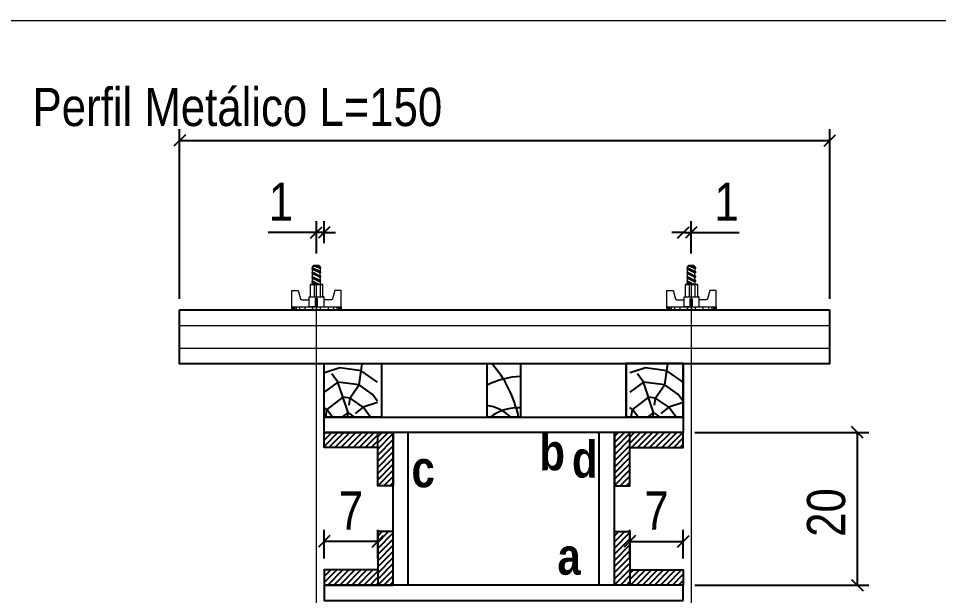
# Model space of a CAD drawing. Extents: x 2282 to 12463, y 760 to 16806.
# Drawn here: x 7827.3 to 8068.3, y 13966.4 to 14117.6 of the extents above; entities that cross this region are included whole.
import ezdxf

# ---------------------------------------------------------------- set-up
doc = ezdxf.new("R2010")
doc.units = 0
for name, color, linetype in [('1-2 PONTALETE', 7, 'Continuous'), ('COTA', 241, 'Continuous'), ('GRAVATA', 2, 'Continuous'), ('NOMENCLATURA', 7, 'Continuous'), ('Painéis', 200, 'Continuous'), ('PONTALETE', 7, 'Continuous'), ('SARRAFO', 251, 'Continuous')]:
    doc.layers.add(name, color=color, linetype=linetype)
doc.layers.add('CARIMBO', color=255, linetype='Continuous', lineweight=9)
doc.layers.add('Hachura', color=251, linetype='Continuous', lineweight=9)
doc.styles.add('COTA TECNICA 2X', font='techl___.ttf', dxfattribs={"height": 10})
doc.styles.add('ROMANC', font='techb___.ttf', dxfattribs={"height": 2.5})
doc.dimstyles.new('SECAO PILAR', dxfattribs={"dimtxt": 10, "dimasz": 3, "dimexe": 3, "dimexo": 3, "dimgap": 3, "dimtad": 1, "dimdec": 1, "dimlfac": 0.5, "dimzin": 12, "dimdsep": 46, "dimtxsty": 'COTA TECNICA 2X', "dimblk1": 'OBLIQUE', "dimblk2": 'OBLIQUE', "dimsah": 1, "dimcen": 0.9, "dimclrd": 256, "dimclre": 256, "dimclrt": 256, "dimadec": 1, "dimazin": 3, "dimtfac": 1, "dimtdec": 1, "dimtmove": 0, "dimatfit": 3, "dimfxl": 1, "dimtolj": 1, "dimtzin": 12, "dimarcsym": 0})

# ---------------------------------------------------------------- blocks, each defined once
blk = doc.blocks.new('_Oblique')
at = {"color": 0, "linetype": 'ByBlock', "lineweight": -2}
blk.add_line((-0.5, -0.5), (0.5, 0.5), dxfattribs=at)
blk = doc.blocks.new('*D273')
at = {"layer": 'COTA', "lineweight": -2, "transparency": 16777216}
for p, q in [((7905.32, 14055.98), (7905.32, 14064.53)), ((7907.38, 14058.69), (7907.38, 14064.53)), ((7905.32, 14061.53), (7892.73, 14061.53)), ((7907.38, 14061.53), (7905.32, 14061.53)), ((7907.38, 14061.53), (7910.38, 14061.53))]:
    blk.add_line(p, q, dxfattribs=at)
at = {"layer": 'Defpoints', "color": 0, "transparency": 16777216}
for p in [(7905.32, 14061.53), (7907.38, 14055.69), (7905.32, 14052.98)]:
    blk.add_point(p, dxfattribs=at)
at = {"layer": 'COTA', "lineweight": -2, "transparency": 16777216, "xscale": 3, "yscale": 3, "zscale": 3}
blk.add_blockref('_Oblique', (7905.32, 14061.53), dxfattribs=at)
at = {"layer": 'COTA', "lineweight": -2, "transparency": 16777216, "xscale": 3, "yscale": 3, "zscale": 3, "rotation": 180}
blk.add_blockref('_Oblique', (7907.38, 14061.53), dxfattribs=at)
at = {"layer": 'COTA', "transparency": 16777216, "insert": (7896.02, 14069.59), "char_height": 10, "attachment_point": 5, "style": 'COTA TECNICA 2X'}
blk.add_mtext('\\A1;1', dxfattribs=at)
blk = doc.blocks.new('*D274')
at = {"layer": 'COTA', "lineweight": -2, "transparency": 16777216}
for p, q in [((8003.49, 14055.98), (8003.49, 14064.53)), ((8001.42, 14061.53), (7998.42, 14061.53)), ((8001.42, 14061.53), (8003.49, 14061.53)), ((8003.49, 14061.53), (8016.07, 14061.53))]:
    blk.add_line(p, q, dxfattribs=at)
at = {"layer": 'Defpoints', "color": 0, "transparency": 16777216}
for p in [(8001.42, 14061.53), (8003.49, 14061.53), (8003.49, 14052.98)]:
    blk.add_point(p, dxfattribs=at)
at = {"layer": 'COTA', "lineweight": -2, "transparency": 16777216, "xscale": 3, "yscale": 3, "zscale": 3}
blk.add_blockref('_Oblique', (8001.42, 14061.53), dxfattribs=at)
at = {"layer": 'COTA', "lineweight": -2, "transparency": 16777216, "xscale": 3, "yscale": 3, "zscale": 3, "rotation": 180}
blk.add_blockref('_Oblique', (8003.49, 14061.53), dxfattribs=at)
at = {"layer": 'COTA', "transparency": 16777216, "insert": (8012.78, 14069.59), "char_height": 10, "attachment_point": 5, "style": 'COTA TECNICA 2X'}
blk.add_mtext('\\A1;1', dxfattribs=at)
blk = doc.blocks.new('*D275')
at = {"layer": 'COTA', "lineweight": -2, "transparency": 16777216}
for p, q in [((7869.52, 14044.18), (7869.52, 14088.61)), ((8039.78, 14044.18), (8039.78, 14088.61)), ((7869.52, 14085.61), (8039.78, 14085.61))]:
    blk.add_line(p, q, dxfattribs=at)
at = {"layer": 'Defpoints', "color": 0, "transparency": 16777216}
for p in [(8039.78, 14085.61), (7869.52, 14041.18), (8039.78, 14041.18)]:
    blk.add_point(p, dxfattribs=at)
at = {"layer": 'COTA', "lineweight": -2, "transparency": 16777216, "xscale": 3, "yscale": 3, "zscale": 3, "rotation": 180}
blk.add_blockref('_Oblique', (7869.52, 14085.61), dxfattribs=at)
at = {"layer": 'COTA', "lineweight": -2, "transparency": 16777216, "xscale": 3, "yscale": 3, "zscale": 3}
blk.add_blockref('_Oblique', (8039.78, 14085.61), dxfattribs=at)
at = {"layer": 'COTA', "transparency": 16777216, "insert": (7884.65, 14094.34), "char_height": 10, "attachment_point": 5, "style": 'COTA TECNICA 2X'}
blk.add_mtext('\\A1;Perfil Metálico L=150', dxfattribs=at)
blk = doc.blocks.new('*D276')
at = {"layer": 'COTA', "lineweight": -2, "transparency": 16777216}
for p, q in [((8004.42, 14009.17), (8049.99, 14009.17)), ((8046.99, 14009.17), (8046.99, 13969.17)), ((8004.42, 13969.17), (8049.99, 13969.17))]:
    blk.add_line(p, q, dxfattribs=at)
at = {"layer": 'Defpoints', "color": 0, "transparency": 16777216}
for p in [(8001.42, 14009.17), (8001.42, 13969.17), (8046.99, 13969.17)]:
    blk.add_point(p, dxfattribs=at)
at = {"layer": 'COTA', "lineweight": -2, "transparency": 16777216, "xscale": 3, "yscale": 3, "zscale": 3}
for p, rotation in [((8046.99, 14009.17), 90), ((8046.99, 13969.17), 270)]:
    blk.add_blockref('_Oblique', p, dxfattribs=dict(at, rotation=rotation))
at = {"layer": 'COTA', "transparency": 16777216, "insert": (8038.89, 13988.17), "char_height": 10, "attachment_point": 5, "rotation": 90, "style": 'COTA TECNICA 2X'}
blk.add_mtext('\\A1;20', dxfattribs=at)
blk = doc.blocks.new('C')
at = {"layer": 'Hachura', "color": 0}
for p, q in [((0, 3.22), (0, -3.22)), ((0.45, 3.22), (0, 3.22)), ((0.46, 3.16), (0, 3.16)), ((0.46, 3.05), (0, 3.05)), ((0.46, 2.88), (0, 2.88)), ((0, 2.75), (0, -1.16)), ((0.46, 2.65), (0, 2.65)), ((0.45, -3.23), (0.45, 3.22)), ((0.45, 3.22), (2.58, 3.22)), ((2.58, 3.22), (2.58, 2.39)), ((0.46, 2.23), (0, 2.23)), ((0.46, 1.51), (0, 1.51)), ((1.35, 1.94), (1.35, 0.96)), ((2.58, 2.39), (1.47, 2.09)), ((0.39, 0.49), (0.17, 0.49)), ((1.74, 0.97), (0.45, 0.97)), ((1.45, 0.1), (0.45, 0.1)), ((1.74, -0.97), (1.74, 0.97)), ((1.74, 0.97), (1.74, 0.84)), ((1.74, 0.97), (1.74, 0.84)), ((1.74, 0.84), (3.35, 0.84)), ((3.35, 0.45), (1.74, 0.45)), ((3.32, 0.84), (3.32, -0.84)), ((3.35, 0.84), (3.35, -0.84)), ((3.68, 0.45), (3.35, 0.45)), ((3.84, -0.52), (3.35, 0.45)), ((3.35, 0.06), (3.67, -0.57)), ((3.68, 0.45), (4.16, -0.52)), ((3.72, 0.5), (4.25, -0.57)), ((4.37, -0.55), (3.83, 0.53)), ((4.15, 0.45), (3.93, 0.45)), ((4.42, -0.52), (3.93, 0.45)), ((4.15, 0.45), (4.26, 0.45)), ((4.26, 0.45), (4.74, -0.52)), ((4.3, 0.5), (4.83, -0.57)), ((4.95, -0.55), (4.41, 0.53)), ((4.51, 0.45), (4.84, 0.45)), ((5, -0.52), (4.51, 0.45)), ((4.84, 0.45), (5.32, -0.52)), ((4.88, 0.5), (5.41, -0.57)), ((5.53, -0.55), (4.99, 0.53)), ((5.58, -0.52), (5.09, 0.45)), ((5.42, 0.45), (5.09, 0.45)), ((5.58, -0.52), (5.09, 0.45)), ((5.42, 0.45), (5.74, -0.19)), ((5.46, 0.5), (5.74, -0.07)), ((5.74, 0.19), (5.57, 0.53)), ((5.74, 0.32), (5.68, 0.45)), ((5.68, 0.45), (5.74, 0.45)), ((5.74, 0.45), (5.9, 0.29)), ((5.74, 0.45), (5.74, -0.52)), ((5.9, -0.36), (5.9, 0.29)), ((0.45, 0), (0, 0)), ((0.08, -0.48), (0.29, -0.48)), ((0.29, -0.48), (0.4, -0.48)), ((0.45, 0), (0.45, -0.97)), ((0.45, -0.16), (1.45, -0.16)), ((0.45, -0.65), (0.45, -0.32)), ((0.45, -3.23), (0.45, -0.65)), ((0.45, -0.97), (1.74, -0.97)), ((1.35, -1.94), (1.35, -0.97)), ((3.35, -0.32), (1.74, -0.32)), ((3.35, -0.84), (1.74, -0.84)), ((3.35, -0.07), (3.58, -0.52)), ((3.35, -0.52), (3.58, -0.52)), ((3.84, -0.52), (4.16, -0.52)), ((4.42, -0.52), (4.74, -0.52)), ((4.63, -0.52), (4.74, -0.52)), ((5, -0.52), (5.32, -0.52)), ((5.58, -0.52), (5.74, -0.52)), ((5.74, -0.52), (5.9, -0.36)), ((5.74, -0.52), (5.74, -0.52)), ((0.46, -1.52), (0, -1.52)), ((0.46, -2.23), (0, -2.23)), ((2.58, -2.39), (1.47, -2.1)), ((2.58, -3.23), (2.58, -2.39)), ((0.46, -2.65), (0, -2.65)), ((0.46, -2.88), (0, -2.88)), ((0.46, -3.05), (0, -3.05)), ((0.46, -3.16), (0, -3.16)), ((0, -3.22), (2.57, -3.22))]:
    blk.add_line(p, q, dxfattribs=at)
for centre, radius, start, end in [((1.52, 1.94), 0.161, 104.7436, 180), ((1.44, -0.03), 0.129, 272.695, 87.305), ((3.81, 0.39), 0.143, 25.5688, 154.4312), ((4.39, 0.39), 0.143, 25.5688, 154.4312), ((4.97, 0.39), 0.143, 25.5688, 154.4312), ((5.55, 0.39), 0.143, 25.5688, 154.4312), ((0.17, -0.37), 0.174, 221.744, 317.8592), ((3.71, -0.4), 0.174, 222.1408, 318.256), ((4.29, -0.4), 0.174, 222.1408, 318.256), ((4.87, -0.4), 0.174, 222.1408, 318.256), ((5.45, -0.4), 0.174, 222.1408, 318.256), ((5.61, -0.4), 0.174, 317.8592, 318.256), ((1.52, -1.94), 0.161, 180, 255.2564)]:
    blk.add_arc(centre, radius, start, end, dxfattribs=at)
blk = doc.blocks.new('*D277')
at = {"layer": 'COTA', "lineweight": -2, "transparency": 16777216}
for p, q in [((7987.41, 13976.17), (7987.41, 13983.62)), ((8001.42, 13976.17), (8001.42, 13983.62)), ((7987.41, 13980.62), (8001.42, 13980.62))]:
    blk.add_line(p, q, dxfattribs=at)
at = {"layer": 'Defpoints', "color": 0, "transparency": 16777216}
for p in [(8001.42, 13980.62), (7987.41, 13973.17), (8001.42, 13973.17)]:
    blk.add_point(p, dxfattribs=at)
at = {"layer": 'COTA', "lineweight": -2, "transparency": 16777216, "xscale": 3, "yscale": 3, "zscale": 3, "rotation": 180}
blk.add_blockref('_Oblique', (7987.41, 13980.62), dxfattribs=at)
at = {"layer": 'COTA', "lineweight": -2, "transparency": 16777216, "xscale": 3, "yscale": 3, "zscale": 3}
blk.add_blockref('_Oblique', (8001.42, 13980.62), dxfattribs=at)
at = {"layer": 'COTA', "transparency": 16777216, "insert": (7994.41, 13988.7), "char_height": 10, "attachment_point": 5, "style": 'COTA TECNICA 2X'}
blk.add_mtext('\\A1;7', dxfattribs=at)
blk = doc.blocks.new('*D278')
at = {"layer": 'COTA', "lineweight": -2, "transparency": 16777216}
for p, q in [((7907.38, 13976.17), (7907.38, 13983.62)), ((7921.4, 13976.17), (7921.4, 13983.62)), ((7921.4, 13980.62), (7907.38, 13980.62))]:
    blk.add_line(p, q, dxfattribs=at)
at = {"layer": 'Defpoints', "color": 0, "transparency": 16777216}
for p in [(7907.38, 13980.62), (7907.38, 13973.17), (7921.4, 13973.17)]:
    blk.add_point(p, dxfattribs=at)
at = {"layer": 'COTA', "lineweight": -2, "transparency": 16777216, "xscale": 3, "yscale": 3, "zscale": 3, "rotation": 180}
blk.add_blockref('_Oblique', (7907.38, 13980.62), dxfattribs=at)
at = {"layer": 'COTA', "lineweight": -2, "transparency": 16777216, "xscale": 3, "yscale": 3, "zscale": 3}
blk.add_blockref('_Oblique', (7921.4, 13980.62), dxfattribs=at)
at = {"layer": 'COTA', "transparency": 16777216, "insert": (7914.39, 13988.7), "char_height": 10, "attachment_point": 5, "style": 'COTA TECNICA 2X'}
blk.add_mtext('\\A1;7', dxfattribs=at)

msp = doc.modelspace()

# ---------------------------------------------------------------- hatches: boundary and pattern name
at = {"layer": 'PONTALETE'}
h = msp.add_hatch(dxfattribs=at)
h.set_pattern_fill('TRONCO', color=1, scale=37.5, angle=82, style=0, pattern_type=2)
h.set_pattern_definition([(82, (-3727.09, 15375.83), (-31.91606, 42.35404), [11.25, -26.25]), (82, (-3728.95, 15376.09), (-31.91606, 42.35404), [11.25, -26.25]), (82, (-3732.4, 15378.47), (-31.91606, 42.35404), [7.5, -30]), (82, (-3735.854, 15380.847), (-31.91606, 42.35404), [5.625, -31.875]), (82, (-3739.567, 15381.37), (-31.91606, 42.35404), [3.75, -33.75]), (82, (-3744.585, 15372.607), (-31.91606, 42.35404), [1.875, -9.375, 1.875, -24.375]), (82, (-3745.66, 15378.44), (-31.91606, 42.35404), [1.875, -15, 5.625, -15]), (82, (-3746.472, 15386.126), (-31.91606, 42.35404), [1.875, -1.875, 1.875, -31.875]), (82, (-3748.59, 15384.53), (-31.91606, 42.35404), [1.875, -35.625]), (82, (-3752.564, 15383.196), (-31.91606, 42.35404), [5.625, -31.875]), (82, (-3756.278, 15383.717), (-31.91606, 42.35404), [7.5, -30]), (82, (-3760.252, 15382.383), (-31.91606, 42.35404), [9.375, -11.25, 1.875, -15]), (172, (-3740.06, 15364.397), (-42.35404, -31.91606), [1.875, -3.75, 9.375, -22.5]), (172, (-3743.51, 15366.776), (-42.35404, -31.91606), [1.875, -1.875, 5.625, -28.125]), (172, (-3758.105, 15370.72), (-42.35404, -31.91606), [3.75, -33.75]), (172, (-3742.99, 15370.49), (-42.35404, -31.91606), [7.5, -11.25, 1.875, -16.875]), (172, (-3763.153, 15375.217), (-42.35404, -31.91606), [1.875, -35.625]), (172, (-3744.324, 15374.464), (-42.35404, -31.91606), [5.625, -31.875]), (172, (-3745.66, 15378.44), (-42.35404, -31.91606), [3.75, -33.75]), (172, (-3745.137, 15382.15), (-42.35404, -31.91606), [1.875, -5.625, 5.625, -24.375]), (172, (-3746.733, 15384.27), (-42.35404, -31.91606), [1.875, -35.625]), (172, (-3739.045, 15385.082), (-42.35404, -31.91606), [5.25, -32.25]), (172, (-3731.357, 15385.895), (-42.35404, -31.91606), [3.75, -33.75]), (172, (-3745.69, 15391.696), (-42.35404, -31.91606), [1.875, -35.625]), (172, (-3743.31, 15395.15), (-42.35404, -31.91606), [5.625, -31.875]), (172, (-3742.79, 15398.863), (-42.35404, -31.91606), [5.625, -31.875]), (127, (-3728.718, 15391.205), (-37.13505, 5.21899), [2.651625, -2.651625, 2.651625, -45.078134]), (127, (-3739.045, 15385.082), (-37.13505, 5.21899), [5.30325, -47.72976]), (127, (-3759.7, 15372.838), (-37.13505, 5.21899), [5.30325, -47.72976]), (127, (-3749.373, 15378.96), (-37.13505, 5.21899), [5.30325, -47.72976]), (127, (-3741.685, 15379.773), (-37.13505, 5.21899), [5.30325, -47.72976]), (127, (-3732.692, 15389.87), (-37.13505, 5.21899), [5.30325, -47.72976]), (127, (-3735.07, 15386.417), (-37.13505, 5.21899), [7.95495, -45.07806]), (127, (-3753.347, 15377.625), (-37.13505, 5.21899), [2.65162, -50.38138]), (127, (-3757.322, 15376.29), (-37.13505, 5.21899), [2.65162, -50.38138]), (127, (-3755.234, 15391.144), (-37.13505, 5.21899), [2.65162, -50.38138]), (127, (-3738.754, 15373.68), (-37.13505, 5.21899), [2.65162, -50.38138]), (127, (-3748.88, 15395.932), (-37.13505, 5.21899), [2.65162, -50.38138]), (127, (-3746.994, 15382.413), (-37.13505, 5.21899), [2.65162, -50.38138]), (127, (-3750.186, 15386.648), (-37.13505, 5.21899), [2.65162, -50.38138]), (217, (-3743.02, 15383.748), (-5.21899, -37.13505), [2.651625, -2.651625, 7.95495, -39.77481]), (217, (-3742.237, 15389.318), (-5.21899, -37.13505), [2.65162, -50.38138]), (217, (-3729.24, 15387.49), (-5.21899, -37.13505), [2.65162, -50.38138]), (217, (-3739.567, 15381.37), (-5.21899, -37.13505), [2.65162, -50.38138]), (217, (-3746.211, 15387.983), (-5.21899, -37.13505), [2.65162, -50.38138]), (217, (-3738.232, 15377.394), (-5.21899, -37.13505), [2.65162, -50.38138]), (217, (-3736.145, 15392.249), (-5.21899, -37.13505), [2.65162, -50.38138]), (217, (-3728.657, 15364.688), (-5.21899, -37.13505), [2.65162, -50.38138]), (217, (-3730.253, 15366.806), (-5.21899, -37.13505), [5.30325, -47.72976]), (217, (-3731.85, 15368.924), (-5.21899, -37.13505), [5.30325, -47.72976]), (217, (-3731.327, 15372.637), (-5.21899, -37.13505), [5.30325, -47.72976]), (217, (-3734.78, 15375.016), (-5.21899, -37.13505), [5.30325, -47.72976]), (217, (-3747.546, 15391.957), (-5.21899, -37.13505), [5.30325, -47.72976]), (217, (-3727.935, 15396.775), (-5.21899, -37.13505), [5.30325, -47.72976]), (217, (-3757.382, 15402.807), (-5.21899, -37.13505), [5.30325, -47.72976]), (217, (-3753.668, 15402.285), (-5.21899, -37.13505), [5.30325, -47.72976]), (217, (-3752.334, 15398.31), (-5.21899, -37.13505), [5.30325, -47.72976]), (217, (-3755.987, 15372.316), (-5.21899, -37.13505), [7.95495, -45.07806]), (217, (-3748.88, 15395.932), (-5.21899, -37.13505), [7.95495, -45.07806]), (108.56505, (-3762.892, 15377.073), (5.218991, 37.135053), [4.1925, -79.66005]), (108.56505, (-3744.324, 15374.464), (5.218991, 37.135053), [4.1925, -79.66005]), (108.56505, (-3754.943, 15379.743), (5.218991, 37.135053), [4.1925, -79.66005]), (108.56505, (-3727.383, 15387.23), (5.218991, 37.135053), [4.1925, -79.66005]), (108.56505, (-3731.357, 15385.895), (5.218991, 37.135053), [4.1925, -79.66005]), (108.56505, (-3740.35, 15375.799), (5.218991, 37.135053), [4.1925, -79.66005]), (108.56505, (-3758.918, 15378.408), (5.218991, 37.135053), [4.1925, -79.66005]), (108.56505, (-3746.211, 15387.983), (5.218991, 37.135053), [8.385, -75.46755]), (145.43495, (-3751.782, 15388.766), (-37.135053, 5.218991), [4.1925, -79.66005]), (145.43495, (-3739.858, 15392.77), (-37.135053, 5.218991), [4.1925, -79.66005]), (145.43495, (-3749.895, 15375.247), (-37.135053, 5.218991), [4.1925, -79.66005]), (145.43495, (-3752.795, 15368.08), (-37.135053, 5.218991), [4.1925, -79.66005]), (145.43495, (-3742.237, 15389.318), (-37.135053, 5.218991), [4.1925, -79.66005]), (145.43495, (-3742.759, 15385.604), (-37.135053, 5.218991), [4.1925, -79.66005]), (145.43495, (-3750.417, 15371.533), (-37.135053, 5.218991), [8.385, -75.46755]), (145.43495, (-3733.505, 15397.558), (-37.135053, 5.218991), [8.385, -75.46755]), (145.43495, (-3735.884, 15394.105), (-37.135053, 5.218991), [8.385, -75.46755]), (198.56505, (-3734.489, 15363.614), (-37.135053, 5.218991), [4.1925, -79.66005]), (198.56505, (-3754.913, 15366.485), (-37.135053, 5.218991), [4.1925, -79.66005]), (198.56505, (-3727.875, 15370.259), (-37.135053, 5.218991), [4.1925, -79.66005]), (198.56505, (-3761.818, 15371.242), (-37.135053, 5.218991), [4.1925, -79.66005]), (198.56505, (-3739.015, 15371.824), (-37.135053, 5.218991), [4.1925, -79.66005]), (198.56505, (-3741.685, 15379.773), (-37.135053, 5.218991), [4.1925, -79.66005]), (198.56505, (-3748.59, 15384.53), (-37.135053, 5.218991), [4.1925, -79.66005]), (198.56505, (-3736.085, 15365.732), (-37.135057, 5.219004), [4.1925, -79.66005]), (198.56505, (-3740.35, 15375.799), (-37.135053, 5.218991), [4.1925, -79.66005]), (198.56505, (-3735.07, 15386.417), (-37.135053, 5.218991), [4.1925, -79.66005]), (198.56505, (-3738.262, 15390.653), (-37.135053, 5.218991), [4.1925, -79.66005]), (198.56505, (-3748.359, 15399.645), (-37.135053, 5.218991), [4.1925, -79.66005]), (198.56505, (-3763.414, 15373.36), (-37.135053, 5.218991), [4.1925, -79.66005]), (198.56505, (-3762.34, 15367.529), (-37.135053, 5.218991), [8.385, -75.46755]), (198.56505, (-3735.563, 15369.446), (-37.135053, 5.218991), [8.385, -75.46755]), (235.43495, (-3730.775, 15363.092), (-5.218991, -37.135053), [4.1925, -79.66005]), (235.43495, (-3724.482, 15394.396), (-5.218991, -37.135053), [4.1925, -79.66005]), (235.43495, (-3743.31, 15395.149), (-5.218991, -37.135053), [4.1925, -79.66005]), (235.43495, (-3732.401, 15378.468), (-5.218991, -37.135053), [4.1925, -79.66005]), (235.43495, (-3728.949, 15376.09), (-5.218991, -37.135053), [4.1925, -79.66005]), (235.43495, (-3735.854, 15380.847), (-5.218991, -37.135053), [4.1925, -79.66005]), (235.43495, (-3756.569, 15395.119), (-5.218991, -37.135053), [4.1925, -79.66005]), (235.43495, (-3757.904, 15399.093), (-5.218991, -37.135053), [8.385, -75.46755])])
h.paths.add_polyline_path([(7907.38, 14013.18), (7921.38, 14013.18), (7921.38, 14027.18), (7907.38, 14027.18)])
h = msp.add_hatch(dxfattribs=at)
h.set_pattern_fill('TRONCO', color=1, scale=37.5, angle=82, style=0, pattern_type=2)
h.set_pattern_definition([(82, (-3647.055, 15375.83), (-31.91606, 42.35404), [11.25, -26.25]), (82, (-3648.91, 15376.09), (-31.91606, 42.35404), [11.25, -26.25]), (82, (-3652.364, 15378.47), (-31.91606, 42.35404), [7.5, -30]), (82, (-3655.817, 15380.847), (-31.91606, 42.35404), [5.625, -31.875]), (82, (-3659.53, 15381.37), (-31.91606, 42.35404), [3.75, -33.75]), (82, (-3664.55, 15372.607), (-31.91606, 42.35404), [1.875, -9.375, 1.875, -24.375]), (82, (-3665.623, 15378.44), (-31.91606, 42.35404), [1.875, -15, 5.625, -15]), (82, (-3666.435, 15386.126), (-31.91606, 42.35404), [1.875, -1.875, 1.875, -31.875]), (82, (-3668.553, 15384.53), (-31.91606, 42.35404), [1.875, -35.625]), (82, (-3672.528, 15383.196), (-31.91606, 42.35404), [5.625, -31.875]), (82, (-3676.24, 15383.717), (-31.91606, 42.35404), [7.5, -30]), (82, (-3680.216, 15382.383), (-31.91606, 42.35404), [9.375, -11.25, 1.875, -15]), (172, (-3660.022, 15364.397), (-42.35404, -31.91606), [1.875, -3.75, 9.375, -22.5]), (172, (-3663.475, 15366.776), (-42.35404, -31.91606), [1.875, -1.875, 5.625, -28.125]), (172, (-3678.068, 15370.72), (-42.35404, -31.91606), [3.75, -33.75]), (172, (-3662.953, 15370.49), (-42.35404, -31.91606), [7.5, -11.25, 1.875, -16.875]), (172, (-3683.116, 15375.217), (-42.35404, -31.91606), [1.875, -35.625]), (172, (-3664.288, 15374.464), (-42.35404, -31.91606), [5.625, -31.875]), (172, (-3665.623, 15378.44), (-42.35404, -31.91606), [3.75, -33.75]), (172, (-3665.1, 15382.15), (-42.35404, -31.91606), [1.875, -5.625, 5.625, -24.375]), (172, (-3666.696, 15384.27), (-42.35404, -31.91606), [1.875, -35.625]), (172, (-3659.01, 15385.082), (-42.35404, -31.91606), [5.25, -32.25]), (172, (-3651.32, 15385.895), (-42.35404, -31.91606), [3.75, -33.75]), (172, (-3665.653, 15391.696), (-42.35404, -31.91606), [1.875, -35.625]), (172, (-3663.274, 15395.15), (-42.35404, -31.91606), [5.625, -31.875]), (172, (-3662.752, 15398.863), (-42.35404, -31.91606), [5.625, -31.875]), (127, (-3648.68, 15391.205), (-37.13505, 5.21899), [2.651625, -2.651625, 2.651625, -45.078134]), (127, (-3659.008, 15385.082), (-37.13505, 5.21899), [5.30325, -47.72976]), (127, (-3679.664, 15372.838), (-37.13505, 5.21899), [5.30325, -47.72976]), (127, (-3669.336, 15378.96), (-37.13505, 5.21899), [5.30325, -47.72976]), (127, (-3661.648, 15379.773), (-37.13505, 5.21899), [5.30325, -47.72976]), (127, (-3652.655, 15389.87), (-37.13505, 5.21899), [5.30325, -47.72976]), (127, (-3655.034, 15386.417), (-37.13505, 5.21899), [7.95495, -45.07806]), (127, (-3673.31, 15377.625), (-37.13505, 5.21899), [2.65162, -50.38138]), (127, (-3677.285, 15376.29), (-37.13505, 5.21899), [2.65162, -50.38138]), (127, (-3675.197, 15391.144), (-37.13505, 5.21899), [2.65162, -50.38138]), (127, (-3658.717, 15373.68), (-37.13505, 5.21899), [2.65162, -50.38138]), (127, (-3668.844, 15395.932), (-37.13505, 5.21899), [2.65162, -50.38138]), (127, (-3666.957, 15382.413), (-37.13505, 5.21899), [2.65162, -50.38138]), (127, (-3670.15, 15386.648), (-37.13505, 5.21899), [2.65162, -50.38138]), (217, (-3662.983, 15383.748), (-5.21899, -37.13505), [2.651625, -2.651625, 7.95495, -39.77481]), (217, (-3662.2, 15389.318), (-5.21899, -37.13505), [2.65162, -50.38138]), (217, (-3649.203, 15387.49), (-5.21899, -37.13505), [2.65162, -50.38138]), (217, (-3659.53, 15381.37), (-5.21899, -37.13505), [2.65162, -50.38138]), (217, (-3666.175, 15387.983), (-5.21899, -37.13505), [2.65162, -50.38138]), (217, (-3658.196, 15377.394), (-5.21899, -37.13505), [2.65162, -50.38138]), (217, (-3656.108, 15392.249), (-5.21899, -37.13505), [2.65162, -50.38138]), (217, (-3648.62, 15364.688), (-5.21899, -37.13505), [2.65162, -50.38138]), (217, (-3650.216, 15366.806), (-5.21899, -37.13505), [5.30325, -47.72976]), (217, (-3651.812, 15368.924), (-5.21899, -37.13505), [5.30325, -47.72976]), (217, (-3651.29, 15372.637), (-5.21899, -37.13505), [5.30325, -47.72976]), (217, (-3654.743, 15375.016), (-5.21899, -37.13505), [5.30325, -47.72976]), (217, (-3667.51, 15391.957), (-5.21899, -37.13505), [5.30325, -47.72976]), (217, (-3647.898, 15396.775), (-5.21899, -37.13505), [5.30325, -47.72976]), (217, (-3677.345, 15402.807), (-5.21899, -37.13505), [5.30325, -47.72976]), (217, (-3673.632, 15402.285), (-5.21899, -37.13505), [5.30325, -47.72976]), (217, (-3672.297, 15398.31), (-5.21899, -37.13505), [5.30325, -47.72976]), (217, (-3675.95, 15372.316), (-5.21899, -37.13505), [7.95495, -45.07806]), (217, (-3668.844, 15395.932), (-5.21899, -37.13505), [7.95495, -45.07806]), (108.56505, (-3682.855, 15377.073), (5.218991, 37.135053), [4.1925, -79.66005]), (108.56505, (-3664.288, 15374.464), (5.218991, 37.135053), [4.1925, -79.66005]), (108.56505, (-3674.906, 15379.743), (5.218991, 37.135053), [4.1925, -79.66005]), (108.56505, (-3647.346, 15387.23), (5.218991, 37.135053), [4.1925, -79.66005]), (108.56505, (-3651.32, 15385.895), (5.218991, 37.135053), [4.1925, -79.66005]), (108.56505, (-3660.313, 15375.799), (5.218991, 37.135053), [4.1925, -79.66005]), (108.56505, (-3678.88, 15378.408), (5.218991, 37.135053), [4.1925, -79.66005]), (108.56505, (-3666.175, 15387.983), (5.218991, 37.135053), [8.385, -75.46755]), (145.43495, (-3671.745, 15388.766), (-37.135053, 5.218991), [4.1925, -79.66005]), (145.43495, (-3659.821, 15392.77), (-37.135053, 5.218991), [4.1925, -79.66005]), (145.43495, (-3669.858, 15375.247), (-37.135053, 5.218991), [4.1925, -79.66005]), (145.43495, (-3672.758, 15368.08), (-37.135053, 5.218991), [4.1925, -79.66005]), (145.43495, (-3662.2, 15389.318), (-37.135053, 5.218991), [4.1925, -79.66005]), (145.43495, (-3662.722, 15385.604), (-37.135053, 5.218991), [4.1925, -79.66005]), (145.43495, (-3670.38, 15371.533), (-37.135053, 5.218991), [8.385, -75.46755]), (145.43495, (-3653.468, 15397.558), (-37.135053, 5.218991), [8.385, -75.46755]), (145.43495, (-3655.847, 15394.105), (-37.135053, 5.218991), [8.385, -75.46755]), (198.56505, (-3654.452, 15363.614), (-37.135053, 5.218991), [4.1925, -79.66005]), (198.56505, (-3674.876, 15366.485), (-37.135053, 5.218991), [4.1925, -79.66005]), (198.56505, (-3647.838, 15370.259), (-37.135053, 5.218991), [4.1925, -79.66005]), (198.56505, (-3681.781, 15371.242), (-37.135053, 5.218991), [4.1925, -79.66005]), (198.56505, (-3658.978, 15371.824), (-37.135053, 5.218991), [4.1925, -79.66005]), (198.56505, (-3661.648, 15379.773), (-37.135053, 5.218991), [4.1925, -79.66005]), (198.56505, (-3668.553, 15384.53), (-37.135053, 5.218991), [4.1925, -79.66005]), (198.56505, (-3656.048, 15365.732), (-37.135057, 5.219004), [4.1925, -79.66005]), (198.56505, (-3660.313, 15375.799), (-37.135053, 5.218991), [4.1925, -79.66005]), (198.56505, (-3655.034, 15386.417), (-37.135053, 5.218991), [4.1925, -79.66005]), (198.56505, (-3658.226, 15390.653), (-37.135053, 5.218991), [4.1925, -79.66005]), (198.56505, (-3668.322, 15399.645), (-37.135053, 5.218991), [4.1925, -79.66005]), (198.56505, (-3683.377, 15373.36), (-37.135053, 5.218991), [4.1925, -79.66005]), (198.56505, (-3682.303, 15367.529), (-37.135053, 5.218991), [8.385, -75.46755]), (198.56505, (-3655.526, 15369.446), (-37.135053, 5.218991), [8.385, -75.46755]), (235.43495, (-3650.738, 15363.092), (-5.218991, -37.135053), [4.1925, -79.66005]), (235.43495, (-3644.445, 15394.396), (-5.218991, -37.135053), [4.1925, -79.66005]), (235.43495, (-3663.274, 15395.149), (-5.218991, -37.135053), [4.1925, -79.66005]), (235.43495, (-3652.364, 15378.468), (-5.218991, -37.135053), [4.1925, -79.66005]), (235.43495, (-3648.912, 15376.09), (-5.218991, -37.135053), [4.1925, -79.66005]), (235.43495, (-3655.817, 15380.847), (-5.218991, -37.135053), [4.1925, -79.66005]), (235.43495, (-3676.532, 15395.119), (-5.218991, -37.135053), [4.1925, -79.66005]), (235.43495, (-3677.867, 15399.093), (-5.218991, -37.135053), [8.385, -75.46755])])
h.paths.add_polyline_path([(7987.42, 14013.18), (8001.42, 14013.18), (8001.42, 14027.18), (7987.42, 14027.18)])
at = {"layer": 'SARRAFO'}
h = msp.add_hatch(dxfattribs=at)
h.set_pattern_fill('ANSI31', color=256, scale=9, angle=0.5, style=0)
h.set_pattern_definition([(45.5, (-88891.1865, -19680.3702), (-0.802406755, 0.788522922), [])])
h.paths.add_polyline_path([(7921.4, 14005.17), (7907.38, 14005.17), (7907.38, 14009.17), (7921.4, 14009.17)])
h = msp.add_hatch(dxfattribs=at)
h.set_pattern_fill('ANSI31', color=256, scale=9, angle=0.5, style=0)
h.set_pattern_definition([(45.5, (-107688.2368, -19734.4153), (-0.802406755, 0.788522922), [])])
h.paths.add_polyline_path([(7925.4, 14009.17), (7921.4, 14009.17), (7921.4, 13995.15), (7925.4, 13995.15)])
h = msp.add_hatch(dxfattribs=at)
h.set_pattern_fill('ANSI31', color=256, scale=9, angle=0.5, style=0)
h.set_pattern_definition([(45.5, (-107716.2368, -19734.4153), (-0.802406755, 0.788522922), [])])
h.paths.add_polyline_path([(7983.41, 14009.17), (7987.41, 14009.17), (7987.41, 13995.15), (7983.41, 13995.15)])
h = msp.add_hatch(dxfattribs=at)
h.set_pattern_fill('ANSI31', color=256, scale=9, angle=0.5, style=0)
h.set_pattern_definition([(45.5, (-88919.1865, -19680.3702), (-0.802406755, 0.788522922), [])])
h.paths.add_polyline_path([(7987.41, 14005.17), (8001.42, 14005.17), (8001.42, 14009.17), (7987.41, 14009.17)])
h = msp.add_hatch(dxfattribs=at)
h.set_pattern_fill('ANSI31', color=256, scale=9, angle=0.5, style=0)
h.set_pattern_definition([(45.5, (-107688.2368, -19744.4153), (-0.802406755, 0.788522922), [])])
h.paths.add_polyline_path([(7925.4, 13983.18), (7921.4, 13983.18), (7921.4, 13969.17), (7925.4, 13969.17)])
h = msp.add_hatch(dxfattribs=at)
h.set_pattern_fill('ANSI31', color=256, scale=9, angle=0.5, style=0)
h.set_pattern_definition([(45.5, (-107716.2368, -19744.4153), (-0.802406755, 0.788522922), [])])
h.paths.add_polyline_path([(7983.41, 13983.18), (7987.41, 13983.18), (7987.41, 13969.17), (7983.41, 13969.17)])
h = msp.add_hatch(dxfattribs=at)
h.set_pattern_fill('ANSI31', color=256, scale=9, angle=0.5, style=0)
h.set_pattern_definition([(45.5, (-88891.1865, -19682.3702), (-0.802406755, 0.788522922), [])])
h.paths.add_polyline_path([(7921.4, 13973.17), (7907.38, 13973.17), (7907.38, 13969.17), (7921.4, 13969.17)])
h = msp.add_hatch(dxfattribs=at)
h.set_pattern_fill('ANSI31', color=256, scale=9, angle=0.5, style=0)
h.set_pattern_definition([(45.5, (-88919.1865, -19682.3702), (-0.802406755, 0.788522922), [])])
h.paths.add_polyline_path([(7987.41, 13973.17), (8001.42, 13973.17), (8001.42, 13969.17), (7987.41, 13969.17)])

# ---------------------------------------------------------------- linework, layer by layer
at = {"layer": '1-2 PONTALETE', "color": 1}
for centre, radius, start, end in [((7960.22, 14000.57), 23.32, 93.5441, 115.9137), ((7948.17, 14004.65), 11.74, 46.6479, 80.9173), ((7958.23, 14003.31), 12.32, 87.4574, 126.7023)]:
    msp.add_arc(centre, radius, start, end, dxfattribs=at)
at = {"layer": 'CARIMBO', "color": 3}
msp.add_line((2282.39, 14117.07), (9611.68, 14117.07), dxfattribs=at)
at = {"layer": 'GRAVATA', "color": 1}
msp.add_lwpolyline([(7869.42, 14041.18), (7869.42, 14027.18), (8039.78, 14027.18), (8039.78, 14041.18)], close=True, dxfattribs=at)
at = {"layer": 'Hachura'}
for p, q in [((7905.38, 13926.35), (7905.37, 14048.18)), ((8003.56, 13926.35), (8003.55, 14048.18)), ((7869.42, 14037.18), (8039.78, 14037.18)), ((8039.78, 14031.18), (7869.42, 14031.18))]:
    msp.add_line(p, q, dxfattribs=at)
at = {"layer": 'Painéis'}
for p, q in [((7925.4, 13969.17), (7925.4, 14009.17)), ((7929.4, 13969.17), (7929.4, 14009.17)), ((7979.41, 13969.17), (7979.41, 14009.17)), ((7983.41, 13969.17), (7983.41, 14009.17))]:
    msp.add_line(p, q, dxfattribs=at)
for points in [[(8001.42, 14013.18), (8001.42, 14009.17), (7907.38, 14009.17), (7907.38, 14013.18)], [(8001.42, 13965.16), (8001.42, 13969.17), (7907.38, 13969.17), (7907.38, 13965.16)]]:
    msp.add_lwpolyline(points, close=True, dxfattribs=at)
at = {"layer": 'PONTALETE', "color": 1}
for points in [[(7907.38, 14027.18), (7922.38, 14027.18), (7922.38, 14013.18), (7907.38, 14013.18)], [(7950.03, 14027.18), (7958.78, 14027.18), (7958.78, 14013.18), (7950.03, 14013.18)], [(7986.42, 14027.18), (8001.42, 14027.18), (8001.42, 14013.18), (7986.42, 14013.18)]]:
    msp.add_lwpolyline(points, close=True, dxfattribs=at)
at = {"layer": 'PONTALETE', "color": 40}
msp.add_lwpolyline([(8001.42, 14027.18), (7986.42, 14027.18), (7986.42, 14013.18), (8001.42, 14013.18)], close=True, dxfattribs=at)
at = {"layer": 'PONTALETE', "color": 1}
msp.add_arc((7928.47, 14007.05), 30.42, 11.6357, 41.4455, dxfattribs=at)
at = {"layer": 'SARRAFO'}
for points in [[(7921.4, 14005.17), (7907.38, 14005.17), (7907.38, 14009.17)], [(7907.38, 14009.17), (7925.4, 14009.17)], [(7925.4, 14009.17), (7925.4, 13995.15), (7921.4, 13995.15), (7921.4, 14009.17)], [(8001.42, 14009.17), (7983.41, 14009.17), (7983.41, 13995.15), (7987.41, 13995.15), (7987.41, 14009.17)], [(7987.41, 14005.17), (8001.42, 14005.17), (8001.42, 14009.17)], [(7925.4, 13969.17), (7925.4, 13983.18), (7921.4, 13983.18), (7921.4, 13969.17)], [(8001.42, 13969.17), (7983.41, 13969.17), (7983.41, 13983.18), (7987.41, 13983.18), (7987.41, 13969.17)], [(7921.4, 13973.17), (7907.38, 13973.17), (7907.38, 13969.17)], [(7987.41, 13973.17), (8001.42, 13973.17), (8001.42, 13969.17)], [(7907.38, 13969.17), (7925.4, 13969.17)]]:
    msp.add_lwpolyline(points, dxfattribs=at)

# ---------------------------------------------------------------- block references
at = {"layer": 'Hachura', "linetype": 'Continuous', "xscale": -2, "yscale": 2, "zscale": 2, "rotation": 270}
for p in [(7905.38, 14041.18), (8003.56, 14041.18)]:
    msp.add_blockref('C', p, dxfattribs=at)

# ---------------------------------------------------------------- texts
at = {"layer": 'NOMENCLATURA', "style": 'ROMANC'}
for s, p in [('b', (7963.72, 13999.23)), ('d', (7972.27, 13997.33)), ('c', (7930.24, 13994.8)), ('a', (7968.46, 13971.89))]:
    msp.add_text(s, height=9.6, dxfattribs=at).set_placement(p)

# ---------------------------------------------------------------- dimensions: what is measured, and where the dimension line sits
at = {"layer": 'COTA'}
dim = msp.add_linear_dim(base=(8039.78, 14085.61), p1=(7869.52, 14041.18), p2=(8039.78, 14041.18), text='Perfil Metálico L=150', dimstyle='SECAO PILAR', dxfattribs=at)
dim.commit()
dim.dimension.update_dxf_attribs({"geometry": '*D275', "text_midpoint": (7884.65, 14085.61), "dimtype": 160})
for base, p1, p2, picture, middle in [((7905.32, 14061.53), (7907.38, 14055.69), (7905.32, 14052.98), '*D273', (7896.02, 14069.59)), ((8003.49, 14061.53), (8001.42, 14061.53), (8003.49, 14052.98), '*D274', (8012.78, 14069.59)), ((7907.38, 13980.62), (7921.4, 13973.17), (7907.38, 13973.17), '*D278', (7914.39, 13988.7))]:
    dim = msp.add_linear_dim(base=base, p1=p1, p2=p2, dimstyle='SECAO PILAR', dxfattribs=at)
    dim.commit()
    dim.dimension.update_dxf_attribs({"geometry": picture, "text_midpoint": middle})
dim = msp.add_linear_dim(base=(8046.99, 13969.17), p1=(8001.42, 14009.17), p2=(8001.42, 13969.17), angle=90, dimstyle='SECAO PILAR', dxfattribs=at)
dim.commit()
dim.dimension.update_dxf_attribs({"geometry": '*D276', "text_midpoint": (8046.99, 13988.17), "dimtype": 160})
dim = msp.add_linear_dim(base=(8001.42, 13980.62), p1=(7987.41, 13973.17), p2=(8001.42, 13973.17), angle=180, dimstyle='SECAO PILAR', dxfattribs=at)
dim.commit()
dim.dimension.update_dxf_attribs({"geometry": '*D277', "text_midpoint": (7994.41, 13988.7)})

doc.saveas('drawing.dxf')
